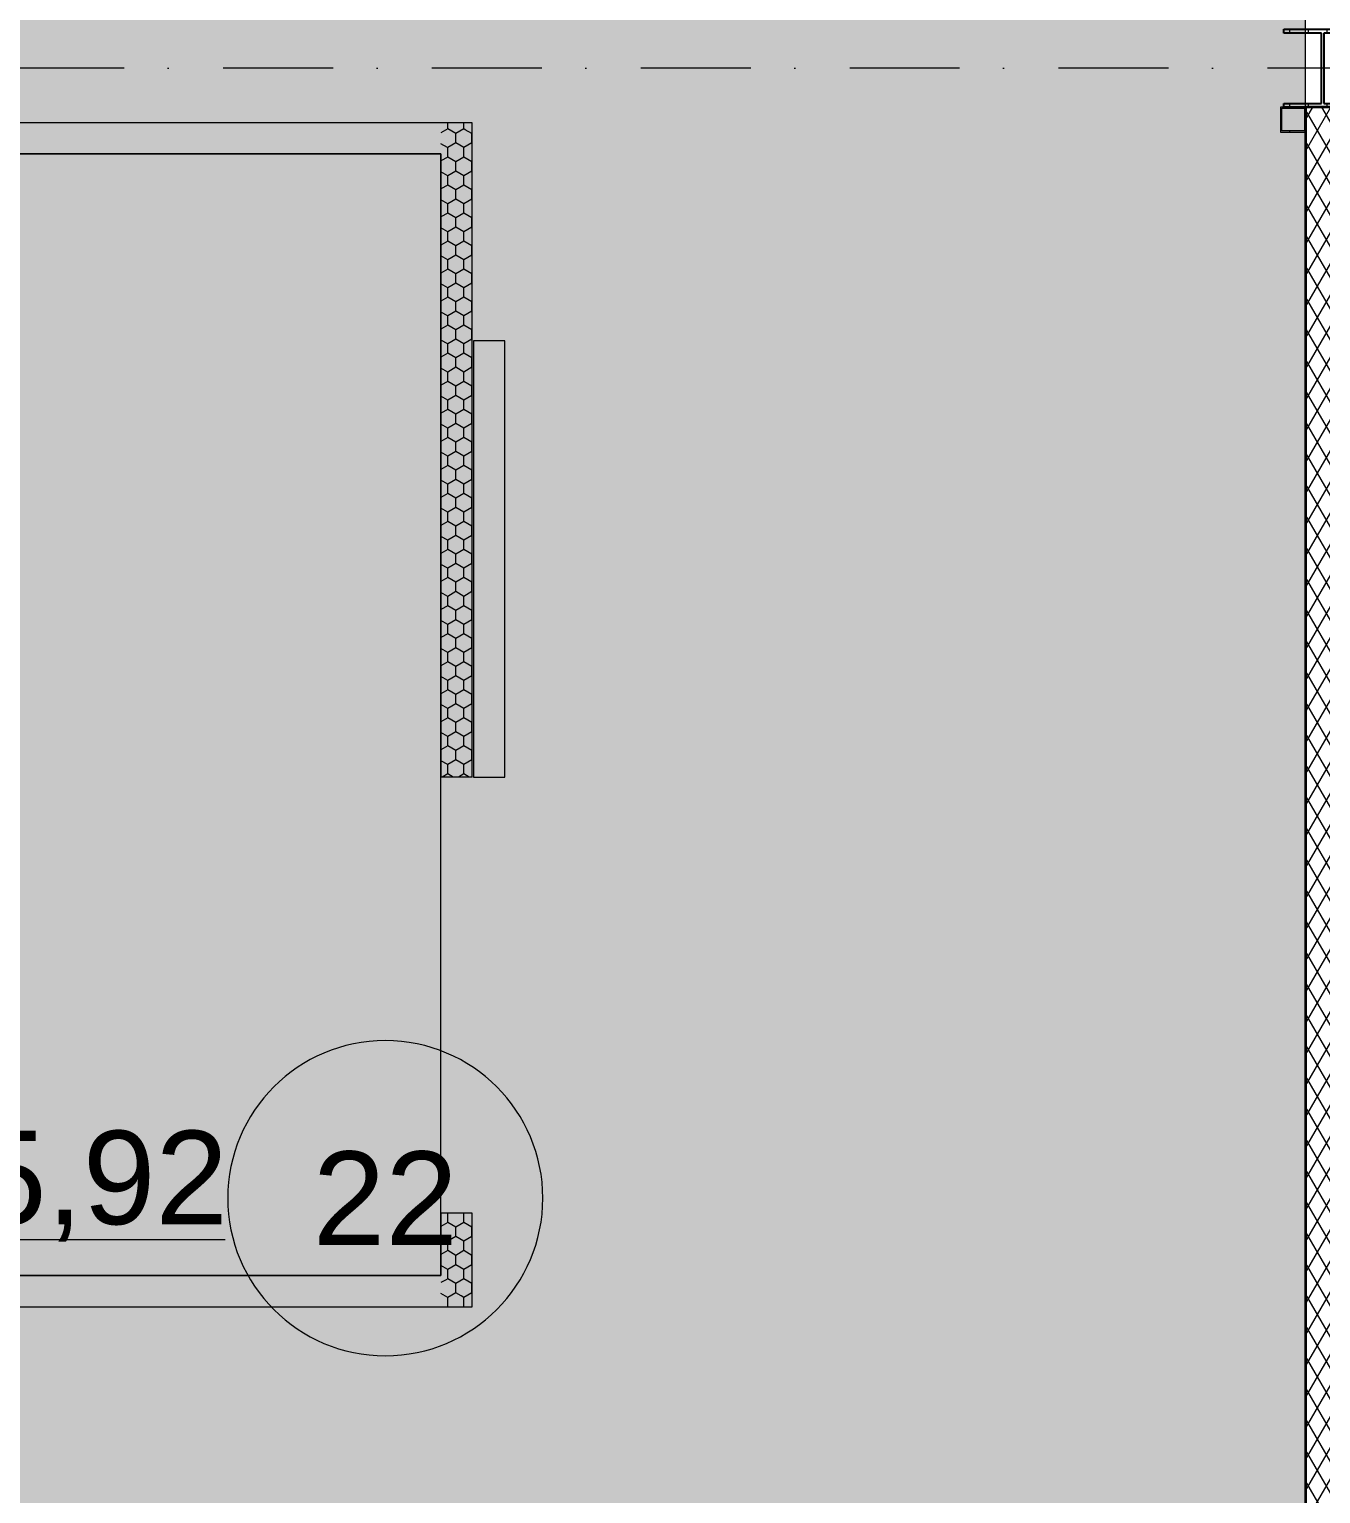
# Model space of a CAD drawing. Header units: millimetres. Extents: x -10605 to 104127, y -15987 to 52426.
# Drawn here: x 5854 to 9999, y 1425 to 6125 of the extents above; entities that cross this region are included whole.
import ezdxf
from ezdxf.enums import TextEntityAlignment as Align

# ---------------------------------------------------------------- set-up
doc = ezdxf.new("R2010")
doc.units = ezdxf.units.MM
doc.header["$MEASUREMENT"] = 0
doc.linetypes.add('Dot & Dashed', pattern=[670.277762, 352.777767, -176.388884, 0, -141.111112])
doc.linetypes.add('Штриховая', pattern=[300, 200, -100])
for name, color, linetype in [('Двери Archicad', 7, 'Continuous'), ('Зоны', 7, 'Continuous'), ('Зоны морозильные камеры', 7, 'Continuous'), ('Морозильные камеры', 7, 'Continuous'), ('Оси', 7, 'Continuous'), ('Стены', 7, 'Continuous')]:
    doc.layers.add(name, color=color, linetype=linetype)
for name, color, linetype, lineweight in [('Двери Archicad_Ном._пера__3', 7, 'Continuous', 0), ('Зоны морозильные камеры_Ном._пера__100', 7, 'Continuous', 9), ('Зоны_Ном._пера__91', 255, 'Continuous', 0), ('Металлический каркас здания_Ном._пера__98', 7, 'Continuous', 25), ('Металлический каркас здания_Ном._пера__99', 7, 'Continuous', 15), ('Оси_Ном._пера__200', 7, 'Continuous', 0), ('Паспорта Зон Archicad_Ном._пера__100', 7, 'Continuous', 9), ('Стены _Ном._пера__97', 7, 'Continuous', 35)]:
    doc.layers.add(name, color=color, linetype=linetype, lineweight=lineweight)
for name, color, linetype, lineweight, true_color in [('Двери Archicad_Ном._пера__6', 7, 'Continuous', 13, 0xc23fa3ff), ('Зоны морозильные камеры_Ном._пера__6', 7, 'Continuous', 13, 0xc23fa3ff), ('Морозильные камеры_Ном._пера__6', 7, 'Continuous', 13, 0xc23fa3ff)]:
    doc.layers.add(name, color=color, linetype=linetype, lineweight=lineweight, true_color=true_color)
doc.styles.add('РЎР“Р•РќР•Р\xa0РР\xa0_РЎРўРР›Р¬_1', font='arial.ttf')
pattern_1 = [(90, (0, 0), (-60, 0), [])]
pattern_2 = [(90, (0, 0), (-51.96152, 0), [30, -60]), (90, (-25.98, 45), (-51.96152, 0), [30, -60]), (150, (-1e-14, 30), (25.98076, 45), [30, -60]), (150, (-51.96, 30), (25.98076, 45), [30, -60]), (210, (0, 0), (-25.98076, 45), [30, -60]), (210, (-51.96, -2e-14), (-25.98076, 45), [30, -60])]

# ---------------------------------------------------------------- blocks, each defined once
blk = doc.blocks.new('Разгрузочный тамбур_22_1', base_point=(3323.7, 5825))
at = {"layer": 'Зоны', "linetype": 'Continuous', "lineweight": 0, "true_color": 0x3f3f3f}
blk.add_hatch(color=250, dxfattribs=at).paths.add_polyline_path([(9950, 5874.9), (9950, 6124.9), (9950, 11775), (-125, 11775), (-125, 1975), (5670, 1975), (5670, -125), (9950, -125), (9950, 125)])
at = {"layer": 'Паспорта Зон Archicad_Ном._пера__100', "color": 7, "linetype": 'Continuous', "lineweight": 9}
for start, end in [(0, 180), (180, 0)]:
    blk.add_arc((6996.4, 2373.4), 505.7, start, end, dxfattribs=at)
at = {"layer": 'Паспорта Зон Archicad_Ном._пера__100', "color": 7, "lineweight": 9, "style": 'РЎР“Р•РќР•Р\xa0РР\xa0_РЎРўРР›Р¬_1'}
for tag, p in [('ROOM_NUMBER', (6996.4, 2373.4)), ('ROOM_AREA', (7538.7, 381.2))]:
    blk.add_attdef(tag, text='', height=300, dxfattribs=at).set_placement(p, align=Align.MIDDLE_CENTER)
blk = doc.blocks.new('Колонна SHS ГК 27')
at = {"layer": 'Металлический каркас здания_Ном._пера__99', "linetype": 'Continuous', "lineweight": 0, "true_color": 0xffffff}
h = blk.add_hatch(dxfattribs=at)
h.set_pattern_fill('Barabбs_tйglakц_бllу', style=0, pattern_type=2)
h.set_pattern_definition(pattern_1)
h.paths.add_polyline_path([(-40, -40), (40, -40), (40, 40), (-40, 40)])
h.paths.add_polyline_path([(-36.4, -36.4), (-36.4, 36.4), (36.4, 36.4), (36.4, -36.4)], flags=0)
at = {"layer": 'Металлический каркас здания_Ном._пера__99', "color": 7, "linetype": 'Continuous', "lineweight": 15}
for p, q in [((40, 40), (-40, 40)), ((-40, 40), (-40, -40)), ((-36.4, -36.4), (-36.4, 36.4)), ((-36.4, 36.4), (36.4, 36.4)), ((36.4, 36.4), (36.4, -36.4)), ((40, -40), (40, 40)), ((-40, -40), (40, -40)), ((36.4, -36.4), (-36.4, -36.4))]:
    blk.add_line(p, q, dxfattribs=at)
blk = doc.blocks.new('Морозильная камера №1_№1_73', base_point=(4019.5, 4097))
at = {"layer": 'Зоны морозильные камеры_Ном._пера__6', "linetype": 'Continuous', "lineweight": 0, "true_color": 0x0f283f}
blk.add_hatch(color=158, dxfattribs=at).paths.add_polyline_path([(-25, 2125), (7175, 2125), (7175, 5724.9), (-25, 5724.9)])
at = {"layer": 'Зоны морозильные камеры_Ном._пера__100', "color": 7, "linetype": 'Штриховая', "lineweight": 9, "flags": 128}
blk.add_lwpolyline([(-25, 2125), (7175, 2125), (7175, 5724.9), (-25, 5724.9)], close=True, dxfattribs=at)
at = {"layer": 'Паспорта Зон Archicad_Ном._пера__100', "color": 7, "linetype": 'Continuous', "lineweight": 9}
blk.add_line((5452.6, 2240.4), (6482.1, 2240.4), dxfattribs=at)
at = {"layer": 'Паспорта Зон Archicad_Ном._пера__100', "color": 7, "lineweight": 9, "style": 'РЎР“Р•РќР•Р\xa0РР\xa0_РЎРўРР›Р¬_1'}
for tag, p in [('DUMMY_112', (4629.8, 4272.8)), ('ROOM_NUMBER', (3442, 3730)), ('ROOM_AREA', (5967.3, 2439.9))]:
    blk.add_attdef(tag, text='', height=300, dxfattribs=at).set_placement(p, align=Align.MIDDLE_CENTER)
blk = doc.blocks.new('Стена_23', base_point=(-125, 2025))
at = {"layer": 'Морозильные камеры', "linetype": 'Continuous', "lineweight": 0, "true_color": 0x000000}
h = blk.add_hatch(dxfattribs=at)
h.set_pattern_fill('Styrofoam_SM_Insulation__3_', color=18, style=0, pattern_type=2)
h.set_pattern_definition(pattern_2)
h.paths.add_polyline_path([(7175, 2125), (-125, 2125), (-125, 2025), (7175, 2025)])
h = blk.add_hatch(dxfattribs=at)
h.set_pattern_fill('Styrofoam_SM_Insulation__3_', color=18, style=0, pattern_type=2)
h.set_pattern_definition(pattern_2)
h.paths.add_polyline_path([(7275, 2125), (7175, 2125), (7275, 2025)])
h = blk.add_hatch(dxfattribs=at)
h.set_pattern_fill('Styrofoam_SM_Insulation__3_', color=18, style=0, pattern_type=2)
h.set_pattern_definition(pattern_2)
h.paths.add_polyline_path([(7175, 2125), (7175, 2025), (7275, 2025)])
at = {"layer": 'Морозильные камеры_Ном._пера__6', "color": 161, "linetype": 'Continuous', "lineweight": 13, "true_color": 0x3fa3ff, "flags": 128}
for points in [[(7175, 2125), (-125, 2125)], [(7275, 2025), (7275, 2125)], [(-125, 2025), (7275, 2025)]]:
    blk.add_lwpolyline(points, dxfattribs=at)
blk = doc.blocks.new('Наружная Раздвижная Дверь 27')
at = {"layer": 'Двери Archicad_Ном._пера__3', "color": 7, "linetype": 'Continuous', "lineweight": 0}
for p, q in [((700, 105), (2100, 105)), ((700, 5), (700, 105)), ((2100, 105), (2100, 5)), ((2100, 5), (700, 5))]:
    blk.add_line(p, q, dxfattribs=at)
at = {"layer": 'Двери Archicad_Ном._пера__6', "color": 161, "linetype": 'Continuous', "lineweight": 13, "true_color": 0x3fa3ff}
for p, q in [((-700, 0), (-700, -100)), ((700, 0), (700, -100))]:
    blk.add_line(p, q, dxfattribs=at)
blk = doc.blocks.new('Стена_24', base_point=(7275, 2025))
at = {"layer": 'Морозильные камеры', "linetype": 'Continuous', "lineweight": 0, "true_color": 0x000000}
h = blk.add_hatch(dxfattribs=at)
h.set_pattern_fill('Styrofoam_SM_Insulation__3_', color=18, style=0, pattern_type=2)
h.set_pattern_definition(pattern_2)
h.paths.add_polyline_path([(7175, 5824.9), (7175, 5724.9), (7275, 5824.9)])
h = blk.add_hatch(dxfattribs=at)
h.set_pattern_fill('Styrofoam_SM_Insulation__3_', color=18, style=0, pattern_type=2)
h.set_pattern_definition(pattern_2)
h.paths.add_polyline_path([(7175, 5724.9), (7275, 5724.9), (7275, 5824.9)])
h = blk.add_hatch(dxfattribs=at)
h.set_pattern_fill('Styrofoam_SM_Insulation__3_', color=18, style=0, pattern_type=2)
h.set_pattern_definition(pattern_2)
h.paths.add_polyline_path([(7275, 5724.9), (7175, 5724.9), (7175, 3725), (7275, 3725)])
h = blk.add_hatch(dxfattribs=at)
h.set_pattern_fill('Styrofoam_SM_Insulation__3_', color=18, style=0, pattern_type=2)
h.set_pattern_definition(pattern_2)
h.paths.add_polyline_path([(7275, 2325), (7175, 2325), (7175, 2125), (7275, 2125)])
at = {"layer": 'Морозильные камеры_Ном._пера__6', "color": 161, "linetype": 'Continuous', "lineweight": 13, "true_color": 0x3fa3ff}
for p, q in [((7275, 3725), (7175, 3725)), ((7275, 2325), (7175, 2325))]:
    blk.add_line(p, q, dxfattribs=at)
at = {"layer": 'Морозильные камеры_Ном._пера__6', "color": 161, "linetype": 'Continuous', "lineweight": 13, "true_color": 0x3fa3ff, "flags": 128}
for points in [[(7275, 5824.9), (7175, 5824.9)], [(7275, 3725), (7275, 5824.9)], [(7175, 5724.9), (7175, 3725)], [(7175, 2325), (7175, 2125)], [(7275, 2125), (7275, 2325)]]:
    blk.add_lwpolyline(points, dxfattribs=at)
at = {"layer": 'Двери Archicad', "color": 7, "linetype": 'Continuous', "lineweight": 50, "xscale": -1, "zscale": 1000, "rotation": 270}
blk.add_blockref('Наружная Раздвижная Дверь 27', (7275, 3025), dxfattribs=at)
blk = doc.blocks.new('Стена_25', base_point=(7275, 5824.9))
at = {"layer": 'Морозильные камеры', "linetype": 'Continuous', "lineweight": 0, "true_color": 0x000000}
h = blk.add_hatch(dxfattribs=at)
h.set_pattern_fill('Styrofoam_SM_Insulation__3_', color=18, style=0, pattern_type=2)
h.set_pattern_definition(pattern_2)
h.paths.add_polyline_path([(7175, 5824.9), (-125, 5824.9), (-125, 5724.9), (7175, 5724.9)])
at = {"layer": 'Морозильные камеры_Ном._пера__6', "color": 161, "linetype": 'Continuous', "lineweight": 13, "true_color": 0x3fa3ff, "flags": 128}
for points in [[(7175, 5824.9), (-125, 5824.9)], [(-125, 5724.9), (7175, 5724.9)]]:
    blk.add_lwpolyline(points, dxfattribs=at)
blk = doc.blocks.new('Стена_35', base_point=(10000, 125))
at = {"layer": 'Стены', "linetype": 'Continuous', "lineweight": 0, "true_color": 0x000000}
h = blk.add_hatch(dxfattribs=at)
h.set_pattern_fill('Batt_Insulation__3_', color=18, style=0, pattern_type=2)
h.set_pattern_definition([(60, (0, 0), (-43.30127, 25), []), (120, (0, 0), (43.30127, 25), [])])
h.paths.add_polyline_path([(10050, 125), (10050, 5874.9), (9950, 5874.9), (9950, 125)])
at = {"layer": 'Стены _Ном._пера__97', "color": 7, "linetype": 'Continuous', "lineweight": 35, "flags": 128}
for points in [[(10050, 5874.9), (9950, 5874.9)], [(9950, 5874.9), (9950, 125)], [(10050, 125), (10050, 5874.9)], [(9950, 125), (10050, 125)]]:
    blk.add_lwpolyline(points, dxfattribs=at)
blk = doc.blocks.new('Колонна Универсальная 27')
at = {"layer": 'Металлический каркас здания_Ном._пера__98', "linetype": 'Continuous', "lineweight": 0, "true_color": 0xffffff}
h = blk.add_hatch(dxfattribs=at)
h.set_pattern_fill('Barabбs_tйglakц_бllу', style=0, pattern_type=2)
h.set_pattern_definition(pattern_1)
h.paths.add_polyline_path([(-125, -125), (125, -125), (125, -113), (4, -113), (4, 113), (125, 113), (125, 125), (-125, 125), (-125, 113), (-4, 113), (-4, -113), (-125, -113)])
at = {"layer": 'Металлический каркас здания_Ном._пера__98', "color": 7, "linetype": 'Continuous', "lineweight": 25}
for p, q in [((125, 125), (-125, 125)), ((-125, 125), (-125, 113)), ((-125, 113), (-4, 113)), ((-4, 113), (-4, -113)), ((4, -113), (4, 113)), ((4, 113), (125, 113)), ((125, 113), (125, 125)), ((-4, -113), (-125, -113)), ((-125, -113), (-125, -125)), ((-125, -125), (125, -125)), ((125, -113), (4, -113)), ((125, -125), (125, -113))]:
    blk.add_line(p, q, dxfattribs=at)
blk = doc.blocks.new('Стандартный Маркер Сетки')
at = {"layer": 'Оси_Ном._пера__200', "color": 7, "linetype": 'Dot & Dashed', "lineweight": 0}
blk.add_line((0, 0), (107805.4, 0), dxfattribs=at)
at = {"layer": 'Оси_Ном._пера__200', "color": 7, "lineweight": 0, "style": 'РЎР“Р•РќР•Р\xa0РР\xa0_РЎРўРР›Р¬_1'}
blk.add_attdef('AC_MarkerText_1', text='', height=300, dxfattribs=at).set_placement((108205.4, 150), align=Align.TOP_CENTER)

msp = doc.modelspace()

# ---------------------------------------------------------------- linework, layer by layer
at = {"layer": 'Зоны морозильные камеры_Ном._пера__6', "color": 161, "linetype": 'Continuous', "lineweight": 13, "true_color": 0x3fa3ff, "flags": 128}
msp.add_lwpolyline([(-25, 2125), (7175, 2125), (7175, 5724.94944), (-25, 5724.94944)], close=True, dxfattribs=at)
at = {"layer": 'Зоны_Ном._пера__91', "color": 255, "linetype": 'Continuous', "lineweight": 0, "flags": 128}
msp.add_lwpolyline([(9950, 5874.94944), (9950, 6124.94944), (9950, 11775), (-125, 11775), (-125, 1975), (5670.00004, 1975), (5670.00004, -125), (9950, -125), (9950, 125)], close=True, dxfattribs=at)

# ---------------------------------------------------------------- block references
at = {"layer": 'Зоны', "color": 7, "linetype": 'Continuous', "lineweight": 9}
ref = msp.add_blockref('Разгрузочный тамбур_22_1', (3323.73561, 5825), dxfattribs=at)
ref.add_attrib('ROOM_NUMBER', '22', dxfattribs={"layer": 'Паспорта Зон Archicad_Ном._пера__100', "color": 7, "lineweight": 9, "height": 300, "style": 'РЎР“Р•РќР•Р\xa0РР\xa0_РЎРўРР›Р¬_1'}).set_placement((6996.35987, 2373.44585), align=Align.MIDDLE_CENTER)
at = {"layer": 'Зоны морозильные камеры', "color": 7, "linetype": 'Continuous', "lineweight": 9}
ref = msp.add_blockref('Морозильная камера №1_№1_73', (4019.53575, 4097.04226), dxfattribs=at)
ref.add_attrib('ROOM_AREA', '25,92', dxfattribs={"layer": 'Паспорта Зон Archicad_Ном._пера__100', "color": 7, "lineweight": 9, "height": 300, "style": 'РЎР“Р•РќР•Р\xa0РР\xa0_РЎРўРР›Р¬_1'}).set_placement((5967.34943, 2439.88764), align=Align.MIDDLE_CENTER)
at = {"layer": 'Металлический каркас здания_Ном._пера__98', "color": 7, "linetype": 'Continuous', "lineweight": 25, "xscale": -1, "zscale": 1000}
msp.add_blockref('Колонна Универсальная 27', (10004.94333, 5999.94944), dxfattribs=at)
at = {"layer": 'Металлический каркас здания_Ном._пера__99', "color": 7, "linetype": 'Continuous', "lineweight": 15, "zscale": 1000, "rotation": 180}
msp.add_blockref('Колонна SHS ГК 27', (9910, 5834.94944), dxfattribs=at)
at = {"layer": 'Морозильные камеры', "color": 161, "lineweight": 13, "true_color": 0x3fa3ff}
for name, p in [('Стена_25', (7275, 5824.94944)), ('Стена_24', (7275, 2025)), ('Стена_23', (-125, 2025))]:
    msp.add_blockref(name, p, dxfattribs=at)
at = {"layer": 'Оси', "color": 8, "linetype": 'Continuous', "lineweight": 0, "true_color": 0x747474, "xscale": -1, "zscale": 1000}
msp.add_blockref('Стандартный Маркер Сетки', (98000.00007, 6000), dxfattribs=at)
at = {"layer": 'Стены', "color": 7, "lineweight": 35}
msp.add_blockref('Стена_35', (10000, 125), dxfattribs=at)

doc.saveas('drawing.dxf')
